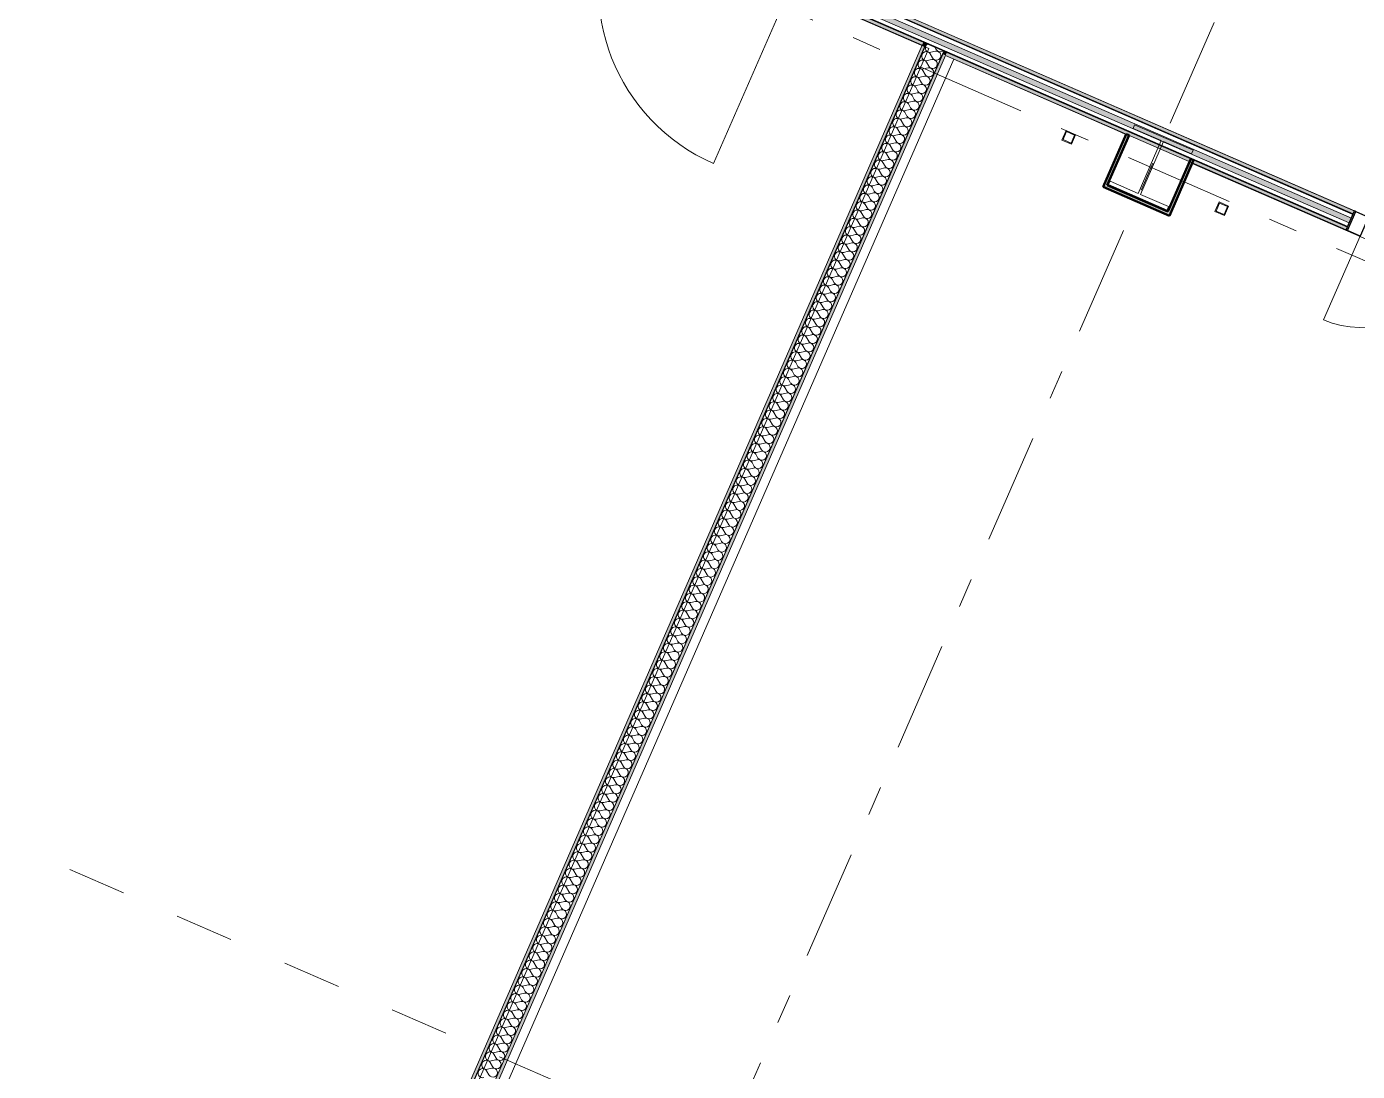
# Model space of a CAD drawing. Header units: millimetres. Extents: x -50172 to 74273, y -80883 to 11206.
# Drawn here: x 46 to 6455, y -43410 to -38376 of the extents above; entities that cross this region are included whole.
import ezdxf
from ezdxf.enums import TextEntityAlignment as Align

# ---------------------------------------------------------------- set-up
doc = ezdxf.new("R2010")
doc.units = ezdxf.units.MM
doc.header["$MEASUREMENT"] = 0
doc.linetypes.add('Dashed', pattern=[564.444447, 282.222223, -282.222223])
doc.linetypes.add('Double Dashed', pattern=[1093.611073, 529.166651, -211.666656, 141.111112, -211.666656])
for name, color, linetype in [('A-25-M_Wall_Int', 7, 'Continuous'), ('A-95-MC_Marker_Section_P2.Marker', 7, 'Continuous'), ('COLUMN.IFC Import', 7, 'Continuous'), ('New_A-05-M_Gross_Int_Circulation', 7, 'Continuous'), ('New_A-15-MG_Structural_Grid_Phase_2', 7, 'Continuous'), ('New_A-25-M_Wall_Int', 7, 'Continuous'), ('New_A-35-M_FFE-Zone', 7, 'Continuous'), ('New_ArchiCAD Doors', 7, 'Continuous')]:
    doc.layers.add(name, color=color, linetype=linetype)
for name, color, linetype, lineweight, true_color in [('A-25-M_Wall_Int_Pen_No__107', 7, 'Continuous', 15, 0xa6a6a6), ('A-25-M_Wall_Int_Pen_No__27', 7, 'Continuous', 50, 0x2a2a2a), ('New_A-05-M_Gross_Int_Circulation_Pen_No__74', 7, 'Continuous', 20, 0x606060), ('New_A-15-MG_Structural_Grid_Phase_2_Pen_No__222', 7, 'Continuous', 13, 0x65af33), ('New_A-25-M_Wall_Int_Pen_No__107', 7, 'Continuous', 15, 0xa6a6a6), ('New_A-35-M_FFE-Zone_Pen_No__74', 7, 'Continuous', 20, 0x606060), ('New_ArchiCAD Doors_Pen_No__43', 7, 'Continuous', 30, 0x444444), ('New_ArchiCAD Doors_Pen_No__63', 7, 'Continuous', 20, 0x606060)]:
    doc.layers.add(name, color=color, linetype=linetype, lineweight=lineweight, true_color=true_color)
for name, color, linetype, lineweight in [('A-95-MC_Marker_Section_P2.Marker_Pen_No__1', 7, 'Continuous', 13), ('COLUMN.IFC Import_Pen_No__2', 8, 'Continuous', 15), ('New_A-25-M_Wall_Int_Pen_No__1', 7, 'Continuous', 13), ('New_ArchiCAD Doors_Pen_No__1', 7, 'Continuous', 13), ('New_ArchiCAD Zone Stamps_Pen_No__9', 7, 'Continuous', 13)]:
    doc.layers.add(name, color=color, linetype=linetype, lineweight=lineweight)
doc.styles.add('GENERATED_STYLE_1', font='')
doc.styles.add('GENERATED_STYLE_3', font='')
doc.styles.add('GENERATED_STYLE_4', font='')
doc.styles.get('GENERATED_STYLE_1').set_extended_font_data('Arial', bold=True)
doc.styles.get('GENERATED_STYLE_3').set_extended_font_data('Arial')
doc.styles.get('GENERATED_STYLE_4').set_extended_font_data('Swis721 BT')

# ---------------------------------------------------------------- blocks, each defined once
blk = doc.blocks.new('Library_Quiet Study_INB 1303_4_1', base_point=(5012.1, -44459.7))
at = {"layer": 'New_A-35-M_FFE-Zone_Pen_No__74', "linetype": 'Continuous'}
for p, q in [((4511.6, -38533.2), (233.5, -48340.2)), ((5298.5, -38876.5), (4511.6, -38533.2)), ((5230.6, -39148.4), (5340.5, -38896.2)), ((5297.9, -38877.7), (5298.5, -38876.5)), ((5340.5, -38896.2), (5297.9, -38877.7)), ((5659.5, -39035.4), (5549.6, -39287.5)), ((8023.6, -40066.6), (5659.5, -39035.4)), ((5549.6, -39287.5), (5230.6, -39148.4))]:
    blk.add_line(p, q, dxfattribs=at)
at = {"layer": 'New_ArchiCAD Zone Stamps_Pen_No__9'}
for tag, height, style, p in [('ROOM_NAME', 250, 'GENERATED_STYLE_1', (2597.1, -43676.2)), ('zoneNameLine2', 250, 'GENERATED_STYLE_1', (2408.7, -44108.4)), ('ROOM_NUMBER', 200, 'GENERATED_STYLE_3', (2220.3, -44529.1)), ('measuredAreaCode', 200, 'GENERATED_STYLE_3', (2063.3, -44889.2)), ('ROOM_WALLS_PRM', 200, 'GENERATED_STYLE_3', (2370.7, -45023.2)), ('DUMMY_649', 200, 'GENERATED_STYLE_3', (2860, -45236.6)), ('DUMMY_650', 133.3, 'GENERATED_STYLE_3', (3139.3, -45343.1))]:
    blk.add_attdef(tag, text='', height=height, rotation=336.44041, dxfattribs=dict(at, style=style)).set_placement(p, align=Align.TOP_LEFT)
blk = doc.blocks.new('Computer Lab F_INB 1302_5_1', base_point=(-6455.1, -40925.5))
at = {"layer": 'New_A-35-M_FFE-Zone_Pen_No__74', "linetype": 'Continuous'}
for p, q in [((4390.7, -38481.6), (4, -36568.8)), ((114.7, -48287.8), (4390.7, -38481.6))]:
    blk.add_line(p, q, dxfattribs=at)
at = {"layer": 'New_ArchiCAD Zone Stamps_Pen_No__9'}
for tag, height, style, p in [('ROOM_NAME', 250, 'GENERATED_STYLE_1', (-7200.5, -39404)), ('zoneNameLine2', 250, 'GENERATED_STYLE_1', (-7388.9, -39836.1)), ('ROOM_NUMBER', 200, 'GENERATED_STYLE_3', (-7577.3, -40256.8)), ('measuredAreaCode', 200, 'GENERATED_STYLE_3', (-7734.4, -40616.9)), ('DUMMY_649', 200, 'GENERATED_STYLE_3', (-7427, -40751)), ('DUMMY_650', 200, 'GENERATED_STYLE_3', (-6797.8, -41025.3)), ('DUMMY_651', 133.3, 'GENERATED_STYLE_3', (-6518.5, -41131.9))]:
    blk.add_attdef(tag, text='', height=height, rotation=336.44041, dxfattribs=dict(at, style=style)).set_placement(p, align=Align.TOP_LEFT)
blk = doc.blocks.new('Corridor 02 - First_INB 1351_7_1', base_point=(3601, -36926.9))
at = {"layer": 'New_A-05-M_Gross_Int_Circulation_Pen_No__74', "linetype": 'Continuous'}
blk.add_line((-3337.5, -35000.4), (15143.3, -43059), dxfattribs=at)
at = {"layer": 'New_ArchiCAD Zone Stamps_Pen_No__9'}
for tag, height, style, p in [('ROOM_NAME', 250, 'GENERATED_STYLE_1', (2733.1, -35352.1)), ('zoneNameLine2', 250, 'GENERATED_STYLE_1', (2544.7, -35784.2)), ('ROOM_NUMBER', 200, 'GENERATED_STYLE_3', (2356.3, -36204.9)), ('measuredAreaCode', 200, 'GENERATED_STYLE_3', (2199.2, -36565)), ('ROOM_HOLES_PRM', 200, 'GENERATED_STYLE_3', (2506.6, -36699)), ('DUMMY_649', 200, 'GENERATED_STYLE_3', (2996, -36912.4)), ('DUMMY_650', 133.3, 'GENERATED_STYLE_3', (3275.3, -37019))]:
    blk.add_attdef(tag, text='', height=height, rotation=336.44041, dxfattribs=dict(at, style=style)).set_placement(p, align=Align.TOP_LEFT)
blk = doc.blocks.new('*X291')
at = {"layer": 'New_A-25-M_Wall_Int_Pen_No__107', "linetype": 'Continuous'}
for p, q in [((4408.5, -38527.3), (4397.7, -38508.2)), ((4422.5, -38495.1), (4401.2, -38500.2)), ((4387.5, -38575.4), (4366.2, -38580.5)), ((4391, -38567.4), (4380.2, -38548.4)), ((4405, -38535.3), (4383.7, -38540.3)), ((4356, -38647.7), (4345.2, -38628.7)), ((4370, -38615.6), (4348.7, -38620.6)), ((4373.5, -38607.6), (4362.7, -38588.5)), ((4321, -38728), (4310.2, -38709)), ((4335, -38695.9), (4313.7, -38701)), ((4338.5, -38687.9), (4327.7, -38668.8)), ((4352.5, -38655.8), (4331.2, -38660.8)), ((4300, -38776.2), (4278.6, -38781.3)), ((4303.5, -38768.2), (4292.6, -38749.2)), ((4317.5, -38736.1), (4296.1, -38741.1)), ((4268.4, -38848.5), (4257.6, -38829.5)), ((4282.4, -38816.4), (4261.1, -38821.4)), ((4285.9, -38808.4), (4275.1, -38789.3)), ((4247.4, -38896.7), (4226.1, -38901.7)), ((4250.9, -38888.7), (4240.1, -38869.6)), ((4264.9, -38856.5), (4243.6, -38861.6)), ((4215.9, -38969), (4205.1, -38949.9)), ((4229.9, -38936.9), (4208.6, -38941.9)), ((4233.4, -38928.8), (4222.6, -38909.8)), ((4180.9, -39049.3), (4170.1, -39030.3)), ((4194.9, -39017.2), (4173.6, -39022.2)), ((4198.4, -39009.1), (4187.6, -38990.1)), ((4212.4, -38977), (4191.1, -38982.1)), ((4159.9, -39097.5), (4138.6, -39102.5)), ((4163.4, -39089.5), (4152.6, -39070.4)), ((4177.4, -39057.3), (4156.1, -39062.4)), ((4128.3, -39169.8), (4117.5, -39150.7)), ((4142.4, -39137.7), (4121, -39142.7)), ((4145.9, -39129.6), (4135, -39110.6)), ((4107.3, -39218), (4086, -39223)), ((4110.8, -39209.9), (4100, -39190.9)), ((4124.8, -39177.8), (4103.5, -39182.9)), ((4075.8, -39290.3), (4065, -39271.2)), ((4089.8, -39258.1), (4068.5, -39263.2)), ((4093.3, -39250.1), (4082.5, -39231)), ((4040.8, -39370.6), (4030, -39351.5)), ((4054.8, -39338.4), (4033.5, -39343.5)), ((4058.3, -39330.4), (4047.5, -39311.4)), ((4072.3, -39298.3), (4051, -39303.3)), ((4023.3, -39410.7), (4012.5, -39391.7)), ((4037.3, -39378.6), (4016, -39383.6)), ((3988.3, -39491), (3977.5, -39472)), ((4002.3, -39458.9), (3981, -39464)), ((4005.8, -39450.9), (3995, -39431.8)), ((4019.8, -39418.8), (3998.5, -39423.8)), ((3967.2, -39539.2), (3945.9, -39544.3)), ((3970.7, -39531.2), (3959.9, -39512.1)), ((3984.8, -39499.1), (3963.4, -39504.1)), ((3935.7, -39611.5), (3924.9, -39592.5)), ((3949.7, -39579.4), (3928.4, -39584.4)), ((3953.2, -39571.4), (3942.4, -39552.3)), ((3900.7, -39691.8), (3889.9, -39672.8)), ((3914.7, -39659.7), (3893.4, -39664.7)), ((3918.2, -39651.7), (3907.4, -39632.6)), ((3932.2, -39619.5), (3910.9, -39624.6)), ((3883.2, -39732), (3872.4, -39712.9)), ((3897.2, -39699.9), (3875.9, -39704.9)), ((3848.2, -39812.3), (3837.4, -39793.3)), ((3862.2, -39780.2), (3840.9, -39785.2)), ((3865.7, -39772.1), (3854.9, -39753.1)), ((3879.7, -39740), (3858.4, -39745.1)), ((3827.2, -39860.5), (3805.8, -39865.5)), ((3830.7, -39852.5), (3819.9, -39833.4)), ((3844.7, -39820.3), (3823.4, -39825.4)), ((3795.6, -39932.8), (3784.8, -39913.7)), ((3809.7, -39900.7), (3788.3, -39905.7)), ((3813.2, -39892.6), (3802.3, -39873.6)), ((3760.6, -40013.1), (3749.8, -39994)), ((3774.6, -39981), (3753.3, -39986)), ((3778.1, -39972.9), (3767.3, -39953.9)), ((3792.1, -39940.8), (3770.8, -39945.9)), ((3743.1, -40053.3), (3732.3, -40034.2)), ((3757.1, -40021.1), (3735.8, -40026.2)), ((3708.1, -40133.6), (3697.3, -40114.5)), ((3722.1, -40101.4), (3700.8, -40106.5)), ((3725.6, -40093.4), (3714.8, -40074.4)), ((3739.6, -40061.3), (3718.3, -40066.3)), ((3687.1, -40181.8), (3665.8, -40186.8)), ((3690.6, -40173.7), (3679.8, -40154.7)), ((3704.6, -40141.6), (3683.3, -40146.6)), ((3655.6, -40254), (3644.7, -40235)), ((3669.6, -40221.9), (3648.2, -40227)), ((3673.1, -40213.9), (3662.3, -40194.8)), ((3620.5, -40334.4), (3609.7, -40315.3)), ((3634.5, -40302.2), (3613.2, -40307.3)), ((3638, -40294.2), (3627.2, -40275.1)), ((3652.1, -40262.1), (3630.7, -40267.1)), ((3603, -40374.5), (3592.2, -40355.5)), ((3617, -40342.4), (3595.7, -40347.4)), ((3568, -40454.8), (3557.2, -40435.8)), ((3582, -40422.7), (3560.7, -40427.7)), ((3585.5, -40414.7), (3574.7, -40395.6)), ((3599.5, -40382.5), (3578.2, -40387.6)), ((3547, -40503), (3525.7, -40508.1)), ((3550.5, -40495), (3539.7, -40475.9)), ((3564.5, -40462.9), (3543.2, -40467.9)), ((3515.5, -40575.3), (3504.7, -40556.3)), ((3529.5, -40543.2), (3508.2, -40548.2)), ((3533, -40535.1), (3522.2, -40516.1)), ((3494.5, -40623.5), (3473.1, -40628.5)), ((3498, -40615.5), (3487.1, -40596.4)), ((3512, -40583.3), (3490.7, -40588.4)), ((3462.9, -40695.8), (3452.1, -40676.7)), ((3476.9, -40663.6), (3455.6, -40668.7)), ((3480.4, -40655.6), (3469.6, -40636.6)), ((3427.9, -40776.1), (3417.1, -40757)), ((3441.9, -40744), (3420.6, -40749)), ((3445.4, -40735.9), (3434.6, -40716.9)), ((3459.4, -40703.8), (3438.1, -40708.8)), ((3406.9, -40824.3), (3385.6, -40829.3)), ((3410.4, -40816.2), (3399.6, -40797.2)), ((3424.4, -40784.1), (3403.1, -40789.2)), ((3375.4, -40896.6), (3364.6, -40877.5)), ((3389.4, -40864.4), (3368.1, -40869.5)), ((3392.9, -40856.4), (3382.1, -40837.4)), ((3354.4, -40944.8), (3333.1, -40949.8)), ((3357.9, -40936.7), (3347.1, -40917.7)), ((3371.9, -40904.6), (3350.6, -40909.6)), ((3322.9, -41017), (3312, -40998)), ((3336.9, -40984.9), (3315.5, -40990)), ((3340.4, -40976.9), (3329.6, -40957.8)), ((3287.8, -41097.4), (3277, -41078.3)), ((3301.8, -41065.2), (3280.5, -41070.3)), ((3305.3, -41057.2), (3294.5, -41038.1)), ((3319.3, -41025.1), (3298, -41030.1)), ((3266.8, -41145.5), (3245.5, -41150.6)), ((3270.3, -41137.5), (3259.5, -41118.5)), ((3284.3, -41105.4), (3263, -41110.4)), ((3235.3, -41217.8), (3224.5, -41198.8)), ((3249.3, -41185.7), (3228, -41190.7)), ((3252.8, -41177.7), (3242, -41158.6)), ((3214.3, -41266), (3193, -41271.1)), ((3217.8, -41258), (3207, -41238.9)), ((3231.8, -41225.9), (3210.5, -41230.9)), ((3182.8, -41338.3), (3172, -41319.2)), ((3196.8, -41306.2), (3175.5, -41311.2)), ((3200.3, -41298.1), (3189.5, -41279.1)), ((3147.7, -41418.6), (3136.9, -41399.6)), ((3161.8, -41386.5), (3140.4, -41391.5)), ((3165.3, -41378.5), (3154.4, -41359.4)), ((3179.3, -41346.3), (3157.9, -41351.4)), ((3126.7, -41466.8), (3105.4, -41471.8)), ((3130.2, -41458.8), (3119.4, -41439.7)), ((3144.2, -41426.6), (3122.9, -41431.7)), ((3095.2, -41539.1), (3084.4, -41520)), ((3109.2, -41507), (3087.9, -41512)), ((3112.7, -41498.9), (3101.9, -41479.9)), ((3074.2, -41587.3), (3052.9, -41592.3)), ((3077.7, -41579.2), (3066.9, -41560.2)), ((3091.7, -41547.1), (3070.4, -41552.2)), ((3042.7, -41659.6), (3031.9, -41640.5)), ((3056.7, -41627.4), (3035.4, -41632.5)), ((3060.2, -41619.4), (3049.4, -41600.4)), ((3007.7, -41739.9), (2996.8, -41720.8)), ((3021.7, -41707.8), (3000.3, -41712.8)), ((3025.2, -41699.7), (3014.4, -41680.7)), ((3039.2, -41667.6), (3017.9, -41672.6)), ((2986.6, -41788.1), (2965.3, -41793.1)), ((2990.1, -41780), (2979.3, -41761)), ((3004.2, -41747.9), (2982.8, -41753)), ((2955.1, -41860.4), (2944.3, -41841.3)), ((2969.1, -41828.2), (2947.8, -41833.3)), ((2972.6, -41820.2), (2961.8, -41801.1)), ((2934.1, -41908.5), (2912.8, -41913.6)), ((2937.6, -41900.5), (2926.8, -41881.5)), ((2951.6, -41868.4), (2930.3, -41873.4)), ((2902.6, -41980.8), (2891.8, -41961.8)), ((2916.6, -41948.7), (2895.3, -41953.7)), ((2920.1, -41940.7), (2909.3, -41921.6)), ((2867.6, -42061.1), (2856.8, -42042.1)), ((2881.6, -42029), (2860.3, -42034.1)), ((2885.1, -42021), (2874.3, -42001.9)), ((2899.1, -41988.9), (2877.8, -41993.9)), ((2846.6, -42109.3), (2825.2, -42114.4)), ((2850.1, -42101.3), (2839.3, -42082.2)), ((2864.1, -42069.2), (2842.8, -42074.2)), ((2815, -42181.6), (2804.2, -42162.6)), ((2829, -42149.5), (2807.7, -42154.5)), ((2832.5, -42141.5), (2821.7, -42122.4)), ((2794, -42229.8), (2772.7, -42234.8)), ((2797.5, -42221.8), (2786.7, -42202.7)), ((2811.5, -42189.6), (2790.2, -42194.7)), ((2762.5, -42302.1), (2751.7, -42283)), ((2776.5, -42270), (2755.2, -42275)), ((2780, -42261.9), (2769.2, -42242.9)), ((2727.5, -42382.4), (2716.7, -42363.4)), ((2741.5, -42350.3), (2720.2, -42355.3)), ((2745, -42342.2), (2734.2, -42323.2)), ((2759, -42310.1), (2737.7, -42315.2)), ((2710, -42422.6), (2699.2, -42403.5)), ((2724, -42390.4), (2702.7, -42395.5)), ((2675, -42502.9), (2664.1, -42483.8)), ((2689, -42470.7), (2667.6, -42475.8)), ((2692.5, -42462.7), (2681.7, -42443.7)), ((2706.5, -42430.6), (2685.2, -42435.6)), ((2653.9, -42551.1), (2632.6, -42556.1)), ((2657.4, -42543), (2646.6, -42524)), ((2671.5, -42510.9), (2650.1, -42515.9)), ((2622.4, -42623.3), (2611.6, -42604.3)), ((2636.4, -42591.2), (2615.1, -42596.3)), ((2639.9, -42583.2), (2629.1, -42564.1)), ((2587.4, -42703.7), (2576.6, -42684.6)), ((2601.4, -42671.5), (2580.1, -42676.6)), ((2604.9, -42663.5), (2594.1, -42644.5)), ((2618.9, -42631.4), (2597.6, -42636.4)), ((2569.9, -42743.8), (2559.1, -42724.8)), ((2583.9, -42711.7), (2562.6, -42716.7)), ((2534.9, -42824.1), (2524.1, -42805.1)), ((2548.9, -42792), (2527.6, -42797.1)), ((2552.4, -42784), (2541.6, -42764.9)), ((2566.4, -42751.9), (2545.1, -42756.9)), ((2513.9, -42872.3), (2492.5, -42877.4)), ((2517.4, -42864.3), (2506.5, -42845.2)), ((2531.4, -42832.2), (2510, -42837.2)), ((2482.3, -42944.6), (2471.5, -42925.6)), ((2496.3, -42912.5), (2475, -42917.5)), ((2499.8, -42904.5), (2489, -42885.4)), ((2447.3, -43024.9), (2436.5, -43005.9)), ((2461.3, -42992.8), (2440, -42997.8)), ((2464.8, -42984.8), (2454, -42965.7)), ((2478.8, -42952.6), (2457.5, -42957.7)), ((2429.8, -43065.1), (2419, -43046)), ((2443.8, -43033), (2422.5, -43038)), ((2394.8, -43145.4), (2384, -43126.3)), ((2408.8, -43113.3), (2387.5, -43118.3)), ((2412.3, -43105.2), (2401.5, -43086.2)), ((2426.3, -43073.1), (2405, -43078.2)), ((2373.8, -43193.6), (2352.5, -43198.6)), ((2377.3, -43185.6), (2366.5, -43166.5)), ((2391.3, -43153.4), (2370, -43158.5)), ((2342.2, -43265.9), (2331.4, -43246.8)), ((2356.3, -43233.7), (2334.9, -43238.8)), ((2359.8, -43225.7), (2348.9, -43206.7)), ((2307.2, -43346.2), (2296.4, -43327.1)), ((2321.2, -43314.1), (2299.9, -43319.1)), ((2324.7, -43306), (2313.9, -43287)), ((2338.7, -43273.9), (2317.4, -43278.9)), ((2289.7, -43386.3), (2278.9, -43367.3)), ((2303.7, -43354.2), (2282.4, -43359.3)), ((2272.2, -43426.5), (2261.4, -43407.5)), ((2286.2, -43394.4), (2264.9, -43399.4))]:
    blk.add_line(p, q, dxfattribs=at)
for centre, start, end in [((4378.7, -38519), 156.44041, 283.31031), ((4378.7, -38519), 29.57051, 156.44041), ((4396.2, -38478.9), 163.5124, 283.31031), ((4427.6, -38516.4), 209.57051, 37.7091), ((4427.6, -38516.4), 95.17172, 103.31031), ((4343.6, -38599.3), 29.57051, 156.44041), ((4361.1, -38559.2), 156.44041, 283.31031), ((4361.1, -38559.2), 29.57051, 156.44041), ((4392.5, -38596.8), 209.57051, 103.31031), ((4410.1, -38556.6), 209.57051, 103.31031), ((4326.1, -38639.5), 156.44041, 283.31031), ((4326.1, -38639.5), 29.57051, 156.44041), ((4343.6, -38599.3), 156.44041, 283.31031), ((4375, -38636.9), 209.57051, 103.31031), ((4291.1, -38719.8), 156.44041, 283.31031), ((4291.1, -38719.8), 29.57051, 156.44041), ((4308.6, -38679.6), 156.44041, 283.31031), ((4308.6, -38679.6), 29.57051, 156.44041), ((4340, -38717.2), 209.57051, 103.31031), ((4357.5, -38677.1), 209.57051, 103.31031), ((4273.6, -38760), 156.44041, 283.31031), ((4273.6, -38760), 29.57051, 156.44041), ((4305, -38797.5), 209.57051, 103.31031), ((4322.5, -38757.4), 209.57051, 103.31031), ((4238.6, -38840.3), 156.44041, 283.31031), ((4238.6, -38840.3), 29.57051, 156.44041), ((4256.1, -38800.1), 156.44041, 283.31031), ((4256.1, -38800.1), 29.57051, 156.44041), ((4287.5, -38837.7), 209.57051, 103.31031), ((4203.6, -38920.6), 29.57051, 156.44041), ((4221.1, -38880.4), 156.44041, 283.31031), ((4221.1, -38880.4), 29.57051, 156.44041), ((4252.5, -38918), 209.57051, 103.31031), ((4270, -38877.9), 209.57051, 103.31031), ((4186, -38960.7), 156.44041, 283.31031), ((4186, -38960.7), 29.57051, 156.44041), ((4203.6, -38920.6), 156.44041, 283.31031), ((4235, -38958.2), 209.57051, 103.31031), ((4151, -39041.1), 156.44041, 283.31031), ((4151, -39041.1), 29.57051, 156.44041), ((4168.5, -39000.9), 156.44041, 283.31031), ((4168.5, -39000.9), 29.57051, 156.44041), ((4199.9, -39038.5), 209.57051, 103.31031), ((4217.4, -38998.3), 209.57051, 103.31031), ((4133.5, -39081.2), 156.44041, 283.31031), ((4133.5, -39081.2), 29.57051, 156.44041), ((4164.9, -39118.8), 209.57051, 103.31031), ((4182.4, -39078.7), 209.57051, 103.31031), ((4098.5, -39161.5), 156.44041, 283.31031), ((4098.5, -39161.5), 29.57051, 156.44041), ((4116, -39121.4), 156.44041, 283.31031), ((4116, -39121.4), 29.57051, 156.44041), ((4147.4, -39159), 209.57051, 103.31031), ((4063.5, -39241.9), 29.57051, 156.44041), ((4081, -39201.7), 156.44041, 283.31031), ((4081, -39201.7), 29.57051, 156.44041), ((4112.4, -39239.3), 209.57051, 103.31031), ((4129.9, -39199.1), 209.57051, 103.31031), ((4046, -39282), 156.44041, 283.31031), ((4046, -39282), 29.57051, 156.44041), ((4063.5, -39241.9), 156.44041, 283.31031), ((4094.9, -39279.4), 209.57051, 103.31031), ((4010.9, -39362.3), 156.44041, 283.31031), ((4010.9, -39362.3), 29.57051, 156.44041), ((4028.4, -39322.2), 156.44041, 283.31031), ((4028.4, -39322.2), 29.57051, 156.44041), ((4059.8, -39359.8), 209.57051, 103.31031), ((4077.4, -39319.6), 209.57051, 103.31031), ((3993.4, -39402.5), 156.44041, 283.31031), ((3993.4, -39402.5), 29.57051, 156.44041), ((4042.3, -39399.9), 209.57051, 103.31031), ((3958.4, -39482.8), 156.44041, 283.31031), ((3958.4, -39482.8), 29.57051, 156.44041), ((3975.9, -39442.6), 156.44041, 283.31031), ((3975.9, -39442.6), 29.57051, 156.44041), ((4007.3, -39480.2), 209.57051, 103.31031), ((4024.8, -39440.1), 209.57051, 103.31031), ((3923.4, -39563.1), 29.57051, 156.44041), ((3940.9, -39523), 156.44041, 283.31031), ((3940.9, -39523), 29.57051, 156.44041), ((3972.3, -39560.5), 209.57051, 103.31031), ((3989.8, -39520.4), 209.57051, 103.31031), ((3905.9, -39603.3), 156.44041, 283.31031), ((3905.9, -39603.3), 29.57051, 156.44041), ((3923.4, -39563.1), 156.44041, 283.31031), ((3954.8, -39600.7), 209.57051, 103.31031), ((3870.8, -39683.6), 29.57051, 156.44041), ((3888.4, -39643.4), 156.44041, 283.31031), ((3888.4, -39643.4), 29.57051, 156.44041), ((3919.8, -39681), 209.57051, 103.31031), ((3937.3, -39640.9), 209.57051, 103.31031), ((3853.3, -39723.7), 156.44041, 283.31031), ((3853.3, -39723.7), 29.57051, 156.44041), ((3870.8, -39683.6), 156.44041, 283.31031), ((3902.2, -39721.2), 209.57051, 103.31031), ((3818.3, -39804.1), 156.44041, 283.31031), ((3818.3, -39804.1), 29.57051, 156.44041), ((3835.8, -39763.9), 156.44041, 283.31031), ((3835.8, -39763.9), 29.57051, 156.44041), ((3867.2, -39801.5), 209.57051, 103.31031), ((3884.7, -39761.3), 209.57051, 103.31031), ((3783.3, -39884.4), 29.57051, 156.44041), ((3800.8, -39844.2), 156.44041, 283.31031), ((3800.8, -39844.2), 29.57051, 156.44041), ((3832.2, -39881.8), 209.57051, 103.31031), ((3849.7, -39841.7), 209.57051, 103.31031), ((3765.8, -39924.5), 156.44041, 283.31031), ((3765.8, -39924.5), 29.57051, 156.44041), ((3783.3, -39884.4), 156.44041, 283.31031), ((3814.7, -39922), 209.57051, 103.31031), ((3730.8, -40004.9), 29.57051, 156.44041), ((3748.3, -39964.7), 156.44041, 283.31031), ((3748.3, -39964.7), 29.57051, 156.44041), ((3779.7, -40002.3), 209.57051, 103.31031), ((3797.2, -39962.1), 209.57051, 103.31031), ((3713.2, -40045), 156.44041, 283.31031), ((3713.2, -40045), 29.57051, 156.44041), ((3730.8, -40004.9), 156.44041, 283.31031), ((3762.2, -40042.4), 209.57051, 103.31031), ((3678.2, -40125.3), 156.44041, 283.31031), ((3678.2, -40125.3), 29.57051, 156.44041), ((3695.7, -40085.2), 156.44041, 283.31031), ((3695.7, -40085.2), 29.57051, 156.44041), ((3727.1, -40122.8), 209.57051, 103.31031), ((3744.7, -40082.6), 209.57051, 103.31031), ((3643.2, -40205.6), 29.57051, 156.44041), ((3660.7, -40165.5), 156.44041, 283.31031), ((3660.7, -40165.5), 29.57051, 156.44041), ((3692.1, -40203.1), 209.57051, 103.31031), ((3709.6, -40162.9), 209.57051, 103.31031), ((3625.7, -40245.8), 156.44041, 283.31031), ((3625.7, -40245.8), 29.57051, 156.44041), ((3643.2, -40205.6), 156.44041, 283.31031), ((3674.6, -40243.2), 209.57051, 103.31031), ((3590.7, -40326.1), 29.57051, 156.44041), ((3608.2, -40286), 156.44041, 283.31031), ((3608.2, -40286), 29.57051, 156.44041), ((3639.6, -40323.5), 209.57051, 103.31031), ((3657.1, -40283.4), 209.57051, 103.31031), ((3573.2, -40366.3), 156.44041, 283.31031), ((3573.2, -40366.3), 29.57051, 156.44041), ((3590.7, -40326.1), 156.44041, 283.31031), ((3622.1, -40363.7), 209.57051, 103.31031), ((3538.1, -40446.6), 156.44041, 283.31031), ((3538.1, -40446.6), 29.57051, 156.44041), ((3555.7, -40406.4), 156.44041, 283.31031), ((3555.7, -40406.4), 29.57051, 156.44041), ((3587.1, -40444), 209.57051, 103.31031), ((3604.6, -40403.9), 209.57051, 103.31031), ((3503.1, -40526.9), 29.57051, 156.44041), ((3520.6, -40486.7), 156.44041, 283.31031), ((3520.6, -40486.7), 29.57051, 156.44041), ((3552, -40524.3), 209.57051, 103.31031), ((3569.5, -40484.2), 209.57051, 103.31031), ((3485.6, -40567.1), 156.44041, 283.31031), ((3485.6, -40567.1), 29.57051, 156.44041), ((3503.1, -40526.9), 156.44041, 283.31031), ((3534.5, -40564.5), 209.57051, 103.31031), ((3450.6, -40647.4), 29.57051, 156.44041), ((3468.1, -40607.2), 156.44041, 283.31031), ((3468.1, -40607.2), 29.57051, 156.44041), ((3499.5, -40644.8), 209.57051, 103.31031), ((3517, -40604.6), 209.57051, 103.31031), ((3433.1, -40687.5), 156.44041, 283.31031), ((3433.1, -40687.5), 29.57051, 156.44041), ((3450.6, -40647.4), 156.44041, 283.31031), ((3482, -40685), 209.57051, 103.31031), ((3398.1, -40767.8), 156.44041, 283.31031), ((3398.1, -40767.8), 29.57051, 156.44041), ((3415.6, -40727.7), 156.44041, 283.31031), ((3415.6, -40727.7), 29.57051, 156.44041), ((3447, -40765.3), 209.57051, 103.31031), ((3464.5, -40725.1), 209.57051, 103.31031), ((3363, -40848.2), 29.57051, 156.44041), ((3380.5, -40808), 156.44041, 283.31031), ((3380.5, -40808), 29.57051, 156.44041), ((3411.9, -40845.6), 209.57051, 103.31031), ((3429.5, -40805.4), 209.57051, 103.31031), ((3345.5, -40888.3), 156.44041, 283.31031), ((3345.5, -40888.3), 29.57051, 156.44041), ((3363, -40848.2), 156.44041, 283.31031), ((3394.4, -40885.8), 209.57051, 103.31031), ((3310.5, -40968.6), 29.57051, 156.44041), ((3328, -40928.5), 156.44041, 283.31031), ((3328, -40928.5), 29.57051, 156.44041), ((3359.4, -40966.1), 209.57051, 103.31031), ((3376.9, -40925.9), 209.57051, 103.31031), ((3293, -41008.8), 156.44041, 283.31031), ((3293, -41008.8), 29.57051, 156.44041), ((3310.5, -40968.6), 156.44041, 283.31031), ((3341.9, -41006.2), 209.57051, 103.31031), ((3258, -41089.1), 156.44041, 283.31031), ((3258, -41089.1), 29.57051, 156.44041), ((3275.5, -41049), 156.44041, 283.31031), ((3275.5, -41049), 29.57051, 156.44041), ((3306.9, -41086.5), 209.57051, 103.31031), ((3324.4, -41046.4), 209.57051, 103.31031), ((3222.9, -41169.4), 29.57051, 156.44041), ((3240.5, -41129.3), 156.44041, 283.31031), ((3240.5, -41129.3), 29.57051, 156.44041), ((3271.9, -41166.9), 209.57051, 103.31031), ((3289.4, -41126.7), 209.57051, 103.31031), ((3205.4, -41209.6), 156.44041, 283.31031), ((3205.4, -41209.6), 29.57051, 156.44041), ((3222.9, -41169.4), 156.44041, 283.31031), ((3254.3, -41207), 209.57051, 103.31031), ((3170.4, -41289.9), 29.57051, 156.44041), ((3187.9, -41249.7), 156.44041, 283.31031), ((3187.9, -41249.7), 29.57051, 156.44041), ((3219.3, -41287.3), 209.57051, 103.31031), ((3236.8, -41247.2), 209.57051, 103.31031), ((3152.9, -41330.1), 156.44041, 283.31031), ((3152.9, -41330.1), 29.57051, 156.44041), ((3170.4, -41289.9), 156.44041, 283.31031), ((3201.8, -41327.5), 209.57051, 103.31031), ((3117.9, -41410.4), 156.44041, 283.31031), ((3117.9, -41410.4), 29.57051, 156.44041), ((3135.4, -41370.2), 156.44041, 283.31031), ((3135.4, -41370.2), 29.57051, 156.44041), ((3166.8, -41407.8), 209.57051, 103.31031), ((3184.3, -41367.6), 209.57051, 103.31031), ((3082.9, -41490.7), 29.57051, 156.44041), ((3100.4, -41450.5), 156.44041, 283.31031), ((3100.4, -41450.5), 29.57051, 156.44041), ((3131.8, -41488.1), 209.57051, 103.31031), ((3149.3, -41448), 209.57051, 103.31031), ((3065.3, -41530.8), 156.44041, 283.31031), ((3065.3, -41530.8), 29.57051, 156.44041), ((3082.9, -41490.7), 156.44041, 283.31031), ((3114.3, -41528.3), 209.57051, 103.31031), ((3030.3, -41611.2), 29.57051, 156.44041), ((3047.8, -41571), 156.44041, 283.31031), ((3047.8, -41571), 29.57051, 156.44041), ((3079.2, -41608.6), 209.57051, 103.31031), ((3096.8, -41568.4), 209.57051, 103.31031), ((3012.8, -41651.3), 156.44041, 283.31031), ((3012.8, -41651.3), 29.57051, 156.44041), ((3030.3, -41611.2), 156.44041, 283.31031), ((3061.7, -41648.8), 209.57051, 103.31031), ((2977.8, -41731.6), 156.44041, 283.31031), ((2977.8, -41731.6), 29.57051, 156.44041), ((2995.3, -41691.5), 156.44041, 283.31031), ((2995.3, -41691.5), 29.57051, 156.44041), ((3026.7, -41729.1), 209.57051, 103.31031), ((3044.2, -41688.9), 209.57051, 103.31031), ((2960.3, -41771.8), 156.44041, 283.31031), ((2960.3, -41771.8), 29.57051, 156.44041), ((2991.7, -41809.4), 209.57051, 103.31031), ((3009.2, -41769.2), 209.57051, 103.31031), ((2925.3, -41852.1), 156.44041, 283.31031), ((2925.3, -41852.1), 29.57051, 156.44041), ((2942.8, -41812), 156.44041, 283.31031), ((2942.8, -41812), 29.57051, 156.44041), ((2974.2, -41849.5), 209.57051, 103.31031), ((2890.2, -41932.4), 29.57051, 156.44041), ((2907.8, -41892.3), 156.44041, 283.31031), ((2907.8, -41892.3), 29.57051, 156.44041), ((2939.2, -41929.9), 209.57051, 103.31031), ((2956.7, -41889.7), 209.57051, 103.31031), ((2872.7, -41972.6), 156.44041, 283.31031), ((2872.7, -41972.6), 29.57051, 156.44041), ((2890.2, -41932.4), 156.44041, 283.31031), ((2921.6, -41970), 209.57051, 103.31031), ((2837.7, -42052.9), 156.44041, 283.31031), ((2837.7, -42052.9), 29.57051, 156.44041), ((2855.2, -42012.7), 156.44041, 283.31031), ((2855.2, -42012.7), 29.57051, 156.44041), ((2886.6, -42050.3), 209.57051, 103.31031), ((2904.1, -42010.2), 209.57051, 103.31031), ((2820.2, -42093.1), 156.44041, 283.31031), ((2820.2, -42093.1), 29.57051, 156.44041), ((2851.6, -42130.6), 209.57051, 103.31031), ((2869.1, -42090.5), 209.57051, 103.31031), ((2785.2, -42173.4), 156.44041, 283.31031), ((2785.2, -42173.4), 29.57051, 156.44041), ((2802.7, -42133.2), 156.44041, 283.31031), ((2802.7, -42133.2), 29.57051, 156.44041), ((2834.1, -42170.8), 209.57051, 103.31031), ((2750.2, -42253.7), 29.57051, 156.44041), ((2767.7, -42213.5), 156.44041, 283.31031), ((2767.7, -42213.5), 29.57051, 156.44041), ((2799.1, -42251.1), 209.57051, 103.31031), ((2816.6, -42211), 209.57051, 103.31031), ((2732.6, -42293.8), 156.44041, 283.31031), ((2732.6, -42293.8), 29.57051, 156.44041), ((2750.2, -42253.7), 156.44041, 283.31031), ((2781.6, -42291.3), 209.57051, 103.31031), ((2697.6, -42374.2), 156.44041, 283.31031), ((2697.6, -42374.2), 29.57051, 156.44041), ((2715.1, -42334), 156.44041, 283.31031), ((2715.1, -42334), 29.57051, 156.44041), ((2746.5, -42371.6), 209.57051, 103.31031), ((2764, -42331.4), 209.57051, 103.31031), ((2680.1, -42414.3), 156.44041, 283.31031), ((2680.1, -42414.3), 29.57051, 156.44041), ((2711.5, -42451.9), 209.57051, 103.31031), ((2729, -42411.7), 209.57051, 103.31031), ((2645.1, -42494.6), 156.44041, 283.31031), ((2645.1, -42494.6), 29.57051, 156.44041), ((2662.6, -42454.5), 156.44041, 283.31031), ((2662.6, -42454.5), 29.57051, 156.44041), ((2694, -42492.1), 209.57051, 103.31031), ((2610.1, -42574.9), 29.57051, 156.44041), ((2627.6, -42534.8), 156.44041, 283.31031), ((2627.6, -42534.8), 29.57051, 156.44041), ((2659, -42572.4), 209.57051, 103.31031), ((2676.5, -42532.2), 209.57051, 103.31031), ((2592.6, -42615.1), 156.44041, 283.31031), ((2592.6, -42615.1), 29.57051, 156.44041), ((2610.1, -42574.9), 156.44041, 283.31031), ((2641.5, -42612.5), 209.57051, 103.31031), ((2557.5, -42695.4), 156.44041, 283.31031), ((2557.5, -42695.4), 29.57051, 156.44041), ((2575, -42655.3), 156.44041, 283.31031), ((2575, -42655.3), 29.57051, 156.44041), ((2606.4, -42692.9), 209.57051, 103.31031), ((2624, -42652.7), 209.57051, 103.31031), ((2540, -42735.6), 156.44041, 283.31031), ((2540, -42735.6), 29.57051, 156.44041), ((2588.9, -42733), 209.57051, 103.31031), ((2505, -42815.9), 156.44041, 283.31031), ((2505, -42815.9), 29.57051, 156.44041), ((2522.5, -42775.7), 156.44041, 283.31031), ((2522.5, -42775.7), 29.57051, 156.44041), ((2553.9, -42813.3), 209.57051, 103.31031), ((2571.4, -42773.2), 209.57051, 103.31031), ((2470, -42896.2), 29.57051, 156.44041), ((2487.5, -42856.1), 156.44041, 283.31031), ((2487.5, -42856.1), 29.57051, 156.44041), ((2518.9, -42893.6), 209.57051, 103.31031), ((2536.4, -42853.5), 209.57051, 103.31031), ((2452.5, -42936.4), 156.44041, 283.31031), ((2452.5, -42936.4), 29.57051, 156.44041), ((2470, -42896.2), 156.44041, 283.31031), ((2501.4, -42933.8), 209.57051, 103.31031), ((2417.5, -43016.7), 29.57051, 156.44041), ((2435, -42976.5), 156.44041, 283.31031), ((2435, -42976.5), 29.57051, 156.44041), ((2466.4, -43014.1), 209.57051, 103.31031), ((2483.9, -42974), 209.57051, 103.31031), ((2399.9, -43056.8), 156.44041, 283.31031), ((2399.9, -43056.8), 29.57051, 156.44041), ((2417.5, -43016.7), 156.44041, 283.31031), ((2448.9, -43054.3), 209.57051, 103.31031), ((2364.9, -43137.2), 156.44041, 283.31031), ((2364.9, -43137.2), 29.57051, 156.44041), ((2382.4, -43097), 156.44041, 283.31031), ((2382.4, -43097), 29.57051, 156.44041), ((2413.8, -43134.6), 209.57051, 103.31031), ((2431.3, -43094.4), 209.57051, 103.31031), ((2329.9, -43217.5), 29.57051, 156.44041), ((2347.4, -43177.3), 156.44041, 283.31031), ((2347.4, -43177.3), 29.57051, 156.44041), ((2378.8, -43214.9), 209.57051, 103.31031), ((2396.3, -43174.7), 209.57051, 103.31031), ((2312.4, -43257.6), 156.44041, 283.31031), ((2312.4, -43257.6), 29.57051, 156.44041), ((2329.9, -43217.5), 156.44041, 283.31031), ((2361.3, -43255.1), 209.57051, 103.31031), ((2277.4, -43337.9), 29.57051, 156.44041), ((2294.9, -43297.8), 156.44041, 283.31031), ((2294.9, -43297.8), 29.57051, 156.44041), ((2326.3, -43335.4), 209.57051, 103.31031), ((2343.8, -43295.2), 209.57051, 103.31031), ((2259.9, -43378.1), 156.44041, 283.31031), ((2259.9, -43378.1), 29.57051, 156.44041), ((2277.4, -43337.9), 156.44041, 283.31031), ((2308.8, -43375.5), 209.57051, 103.31031), ((2242.3, -43418.3), 156.44041, 283.31031), ((2242.3, -43418.3), 29.57051, 156.44041), ((2291.3, -43415.7), 209.57051, 103.31031)]:
    blk.add_arc(centre, 21.9, start, end, dxfattribs=at)
blk = doc.blocks.new('Wall_26_1', base_point=(4398.3, -38373.6))
at = {"layer": 'New_A-25-M_Wall_Int_Pen_No__107', "linetype": 'Continuous'}
for points in [[(94.3, -48281.6), (4372.1, -38471.3), (4358.3, -38465.3), (80.6, -48275.6)], [(194.2, -48325.1), (4472, -38514.9), (4458.3, -38508.9), (180.5, -48319.1)]]:
    blk.add_hatch(color=256, dxfattribs=at).paths.add_polyline_path(points)
at = {"layer": 'New_A-25-M_Wall_Int_Pen_No__107', "linetype": 'Continuous', "lineweight": 0, "true_color": 0x535353}
for points in [[(95.2, -48282), (4373, -38471.7), (4372.1, -38471.3), (94.3, -48281.6)], [(180.5, -48319.1), (4458.3, -38508.9), (4457.3, -38508.5), (179.6, -48318.7)]]:
    blk.add_hatch(color=251, dxfattribs=at).paths.add_polyline_path(points)
at = {"layer": 'New_A-25-M_Wall_Int_Pen_No__1', "linetype": 'Continuous'}
for p, q in [((94.3, -48281.6), (4372.1, -38471.3)), ((95.2, -48282), (4373, -38471.7)), ((179.6, -48318.7), (4457.3, -38508.5)), ((180.5, -48319.1), (4458.3, -38508.9))]:
    blk.add_line(p, q, dxfattribs=at)
at = {"layer": 'New_A-25-M_Wall_Int_Pen_No__1', "linetype": 'Continuous', "flags": 128}
for points in [[(4358.3, -38465.3), (80.6, -48275.6)], [(194.2, -48325.1), (4472, -38514.9)]]:
    blk.add_lwpolyline(points, dxfattribs=at)
at = {"layer": 'New_A-25-M_Wall_Int', "color": 250, "lineweight": 50, "true_color": 0x2a2a2a}
blk.add_blockref('*X291', (0, 0), dxfattribs=at)
blk = doc.blocks.new('*X338')
at = {"layer": 'New_A-25-M_Wall_Int_Pen_No__107', "linetype": 'Continuous'}
blk.add_hatch(color=256, dxfattribs=at).paths.add_polyline_path([(3815.3, -38160.9), (3805.3, -38183.8), (6416, -39322.2), (6426, -39299.3)])
blk = doc.blocks.new('*X342')
at = {"layer": 'New_A-25-M_Wall_Int_Pen_No__107', "linetype": 'Continuous'}
for p, q in [((4376.1, -38470.1), (4375.4, -38472.7)), ((4379.2, -38464.9), (4376.1, -38470.1)), ((4383.7, -38460.9), (4379.2, -38464.9)), ((4384.6, -38460.4), (4383.7, -38460.9)), ((4426, -38487.1), (4419.5, -38475.6)), ((4426, -38487.1), (4434.6, -38495.5)), ((4434.5, -38495.7), (4427.2, -38495.3)), ((4444.4, -38502.4), (4434.5, -38495.7)), ((4434.6, -38495.5), (4446.2, -38498.2)), ((4444.6, -38502.9), (4444.4, -38502.4)), ((4446.2, -38498.2), (4457.6, -38494.3)), ((4457.6, -38494.3), (4458.8, -38492.8))]:
    blk.add_line(p, q, dxfattribs=at)
blk = doc.blocks.new('Double Door Asymmetric 19_5')
at = {"layer": 'New_ArchiCAD Doors_Pen_No__1', "linetype": 'Continuous'}
for p, q in [((-755, 0), (-755, -15)), ((755, 0), (755, -15)), ((-755, -15), (-755, -18)), ((-755, -18), (-755, -37)), ((-755, -37), (-755, -62)), ((-755, -62), (-755, -82)), ((755, -15), (755, -18)), ((755, -18), (755, -37)), ((755, -37), (755, -62)), ((755, -62), (755, -82)), ((-755, -82), (-755, -85)), ((-755, -85), (-755, -100)), ((755, -82), (755, -85)), ((755, -85), (755, -100))]:
    blk.add_line(p, q, dxfattribs=at)
at = {"layer": 'New_ArchiCAD Doors_Pen_No__43', "linetype": 'Continuous'}
for p, q in [((-748, 0), (-755, 0)), ((-755, 0), (-755, -100)), ((-682, 0), (-748, 0)), ((-748, 0), (-748, -100)), ((-682, -100), (-682, 0)), ((748, 0), (682, 0)), ((682, 0), (682, -100)), ((748, 0), (755, 0)), ((748, -100), (748, 0)), ((755, 0), (755, -100)), ((-748, -100), (-755, -100)), ((-748, -100), (-682, -100)), ((682, -100), (748, -100)), ((748, -100), (755, -100))]:
    blk.add_line(p, q, dxfattribs=at)
at = {"layer": 'New_ArchiCAD Doors_Pen_No__63', "linetype": 'Continuous'}
for p, q in [((682, 0), (682, 924)), ((-682, 0), (-682, 440))]:
    blk.add_line(p, q, dxfattribs=at)
for centre, radius, start, end in [((682, 0), 924, 90, 180), ((-682, 0), 440, 0, 90)]:
    blk.add_arc(centre, radius, start, end, dxfattribs=at)
blk = doc.blocks.new('Double Door Asymmetric 19_7')
at = {"layer": 'New_ArchiCAD Doors_Pen_No__1', "linetype": 'Continuous'}
for p, q in [((-755, -15), (-755, 0)), ((755, -15), (755, 0)), ((-755, -18), (-755, -15)), ((-755, -37), (-755, -18)), ((-755, -62), (-755, -37)), ((-755, -82), (-755, -62)), ((755, -18), (755, -15)), ((755, -37), (755, -18)), ((755, -62), (755, -37)), ((755, -82), (755, -62)), ((-755, -85), (-755, -82)), ((-755, -100), (-755, -85)), ((755, -85), (755, -82)), ((755, -100), (755, -85))]:
    blk.add_line(p, q, dxfattribs=at)
at = {"layer": 'New_ArchiCAD Doors_Pen_No__43', "linetype": 'Continuous'}
for p, q in [((-748, 0), (-755, 0)), ((-755, 0), (-755, -100)), ((-682, 0), (-748, 0)), ((-748, 0), (-748, -100)), ((-682, -100), (-682, 0)), ((748, 0), (682, 0)), ((682, 0), (682, -100)), ((748, 0), (755, 0)), ((748, -100), (748, 0)), ((755, 0), (755, -100)), ((-748, -100), (-755, -100)), ((-748, -100), (-682, -100)), ((682, -100), (748, -100)), ((748, -100), (755, -100))]:
    blk.add_line(p, q, dxfattribs=at)
at = {"layer": 'New_ArchiCAD Doors_Pen_No__63', "linetype": 'Continuous'}
for p, q in [((682, 0), (682, 924)), ((-682, 0), (-682, 440))]:
    blk.add_line(p, q, dxfattribs=at)
for centre, radius, start, end in [((682, 0), 924, 90, 180), ((-682, 0), 440, 0, 90)]:
    blk.add_arc(centre, radius, start, end, dxfattribs=at)
blk = doc.blocks.new('Wall_51_1', base_point=(16729.4, -43750.6))
at = {"layer": 'New_A-25-M_Wall_Int_Pen_No__107', "linetype": 'Continuous'}
for points in [[(3830.5, -38126), (3824.5, -38139.8), (6435.2, -39278.2), (6441.2, -39264.4)], [(3790.5, -38217.7), (4358.3, -38465.3), (4364.3, -38451.6), (3796.5, -38204)], [(4358.3, -38465.3), (4372.1, -38471.3), (4378.1, -38457.5), (4364.3, -38451.6)], [(4458.3, -38508.9), (4472, -38514.9), (4478, -38501.1), (4464.2, -38495.1)], [(4478, -38501.1), (4472, -38514.9), (6401.2, -39356.1), (6407.2, -39342.3)]]:
    blk.add_hatch(color=256, dxfattribs=at).paths.add_polyline_path(points)
at = {"layer": 'New_A-25-M_Wall_Int_Pen_No__107', "linetype": 'Continuous', "lineweight": 0, "true_color": 0x535353}
for points in [[(3824.5, -38139.8), (3823.3, -38142.5), (6434, -39280.9), (6435.2, -39278.2)], [(3796.5, -38204), (4378.1, -38457.5), (4379.3, -38454.8), (3797.7, -38201.2)], [(4378.1, -38457.5), (4379, -38457.9), (4380.2, -38455.2), (4379.3, -38454.8)], [(4380.2, -38455.2), (4379, -38457.9), (6407.2, -39342.3), (6408.4, -39339.6)], [(4372.1, -38471.3), (4373, -38471.7), (4379, -38457.9), (4378.1, -38457.5)], [(4457.3, -38508.5), (4458.3, -38508.9), (4464.2, -38495.1), (4463.3, -38494.7)]]:
    blk.add_hatch(color=251, dxfattribs=at).paths.add_polyline_path(points)
at = {"layer": 'New_A-25-M_Wall_Int_Pen_No__1', "linetype": 'Continuous'}
for p, q in [((6416, -39322.2), (3805.3, -38183.8)), ((6426, -39299.3), (3815.3, -38160.9)), ((6434, -39280.9), (3823.3, -38142.5)), ((6435.2, -39278.2), (3824.5, -38139.8)), ((4364.3, -38451.6), (3796.5, -38204)), ((4379.3, -38454.8), (3797.7, -38201.2)), ((4378.1, -38457.5), (4364.3, -38451.6)), ((4380.2, -38455.2), (4379.3, -38454.8)), ((6408.4, -39339.6), (4380.2, -38455.2)), ((4378.1, -38457.5), (4372.1, -38471.3)), ((4373, -38471.7), (4379, -38457.9)), ((4463.3, -38494.7), (4379, -38457.9)), ((4457.3, -38508.5), (4463.3, -38494.7)), ((4458.3, -38508.9), (4464.2, -38495.1)), ((4478, -38501.1), (4464.2, -38495.1)), ((6407.2, -39342.3), (4478, -38501.1)), ((6434, -39280.9), (6426, -39299.3)), ((6435.2, -39278.2), (6434, -39280.9)), ((6441.2, -39264.4), (6435.2, -39278.2)), ((6407.2, -39342.3), (6401.2, -39356.1)), ((6408.4, -39339.6), (6407.2, -39342.3)), ((6416, -39322.2), (6408.4, -39339.6)), ((6426, -39299.3), (6416, -39322.2))]:
    blk.add_line(p, q, dxfattribs=at)
at = {"layer": 'New_A-25-M_Wall_Int_Pen_No__1', "linetype": 'Continuous', "flags": 128}
for points in [[(6441.2, -39264.4), (3830.5, -38126)], [(3790.5, -38217.7), (4358.3, -38465.3)], [(4472, -38514.9), (6401.2, -39356.1)]]:
    blk.add_lwpolyline(points, dxfattribs=at)
at = {"layer": 'New_A-25-M_Wall_Int', "color": 250, "lineweight": 50, "true_color": 0x2a2a2a}
for name in ['*X338', '*X342']:
    blk.add_blockref(name, (0, 0), dxfattribs=at)
at = {"layer": 'New_ArchiCAD Doors', "color": 251, "linetype": 'Continuous', "lineweight": 20, "true_color": 0x606060, "xscale": -1, "zscale": 1000, "rotation": 156.4404115839988}
for name, p in [('Double Door Asymmetric 19_5', (3098.4, -37915.9)), ('Double Door Asymmetric 19_7', (7093.3, -39657.9))]:
    blk.add_blockref(name, p, dxfattribs=at)
blk = doc.blocks.new('Wall_141_1', base_point=(5541.8, -39267.7))
at = {"layer": 'A-25-M_Wall_Int_Pen_No__107', "linetype": 'Continuous'}
blk.add_hatch(color=256, dxfattribs=at).paths.add_polyline_path([(5549.6, -39287.5), (5666.5, -39019.4), (5652.7, -39013.4), (5541.8, -39267.7)])
at = {"layer": 'A-25-M_Wall_Int_Pen_No__27', "linetype": 'Continuous', "flags": 128}
for points in [[(5652.7, -39013.4), (5541.8, -39267.7)], [(5549.6, -39287.5), (5666.5, -39019.4)], [(5666.5, -39019.4), (5652.7, -39013.4)]]:
    blk.add_lwpolyline(points, dxfattribs=at)
blk = doc.blocks.new('Wall_142_1', base_point=(5236.5, -39134.6))
at = {"layer": 'A-25-M_Wall_Int_Pen_No__107', "linetype": 'Continuous'}
blk.add_hatch(color=256, dxfattribs=at).paths.add_polyline_path([(5230.6, -39148.4), (5549.6, -39287.5), (5541.8, -39267.7), (5250.3, -39140.6)])
at = {"layer": 'A-25-M_Wall_Int_Pen_No__27', "linetype": 'Continuous', "flags": 128}
for points in [[(5230.6, -39148.4), (5549.6, -39287.5)], [(5541.8, -39267.7), (5250.3, -39140.6)]]:
    blk.add_lwpolyline(points, dxfattribs=at)
blk = doc.blocks.new('Wall_143_1', base_point=(5236.5, -39134.6))
at = {"layer": 'A-25-M_Wall_Int_Pen_No__107', "linetype": 'Continuous'}
blk.add_hatch(color=256, dxfattribs=at).paths.add_polyline_path([(5250.3, -39140.6), (5355.2, -38900), (5341.5, -38894), (5230.6, -39148.4)])
at = {"layer": 'A-25-M_Wall_Int_Pen_No__27', "linetype": 'Continuous', "flags": 128}
for points in [[(5341.5, -38894), (5230.6, -39148.4)], [(5250.3, -39140.6), (5355.2, -38900)], [(5355.2, -38900), (5341.5, -38894)]]:
    blk.add_lwpolyline(points, dxfattribs=at)
blk = doc.blocks.new('Column 73')
at = {"layer": 'COLUMN.IFC Import_Pen_No__2', "linetype": 'Continuous'}
for p, q in [((-153.7, 157.25), (153.7, 157.25)), ((-153.7, 138.55), (-153.7, 157.25)), ((-6, 138.55), (-153.7, 138.55)), ((-6, -138.55), (-6, 138.55)), ((6, 138.55), (6, -138.55)), ((153.7, 138.55), (6, 138.55)), ((153.7, 157.25), (153.7, 138.55)), ((-153.7, -138.55), (-6, -138.55)), ((-153.7, -157.25), (-153.7, -138.55)), ((153.7, -157.25), (-153.7, -157.25)), ((6, -138.55), (153.7, -138.55)), ((153.7, -138.55), (153.7, -157.25))]:
    blk.add_line(p, q, dxfattribs=at)
blk = doc.blocks.new('Discrete Accessory 629')
at = {"layer": 'COLUMN.IFC Import_Pen_No__2', "linetype": 'Continuous'}
for p, q in [((-25, 25), (25, 25)), ((-25, -25), (-25, 25)), ((-21, 21), (-21, -21)), ((21, 21), (-21, 21)), ((21, -21), (21, 21)), ((25, 25), (25, -25)), ((25, -25), (-25, -25)), ((-21, -21), (21, -21))]:
    blk.add_line(p, q, dxfattribs=at)
blk = doc.blocks.new('Discrete Accessory 630')
at = {"layer": 'COLUMN.IFC Import_Pen_No__2', "linetype": 'Continuous'}
for p, q in [((-25, 25), (25, 25)), ((-25, -25), (-25, 25)), ((-21, 21), (-21, -21)), ((21, 21), (-21, 21)), ((21, -21), (21, 21)), ((25, 25), (25, -25)), ((25, -25), (-25, -25)), ((-21, -21), (21, -21))]:
    blk.add_line(p, q, dxfattribs=at)
blk = doc.blocks.new('Standard grid marker_29')
at = {"layer": 'New_A-15-MG_Structural_Grid_Phase_2_Pen_No__222', "linetype": 'Double Dashed'}
blk.add_line((705.1, 0), (54601, 0), dxfattribs=at)
at = {"layer": 'New_A-15-MG_Structural_Grid_Phase_2_Pen_No__222', "style": 'GENERATED_STYLE_4'}
for tag, p in [('AC_MarkerText_1_0', (-500, 43.4)), ('AC_MarkerText_1_1', (55806.1, 43.4))]:
    blk.add_attdef(tag, text='', height=350, rotation=180, dxfattribs=at).set_placement(p, align=Align.MIDDLE_CENTER)
blk = doc.blocks.new('Standard grid marker_31')
at = {"layer": 'New_A-15-MG_Structural_Grid_Phase_2_Pen_No__222', "linetype": 'Double Dashed'}
blk.add_line((2211.6, 0), (53472.7, 0), dxfattribs=at)
at = {"layer": 'New_A-15-MG_Structural_Grid_Phase_2_Pen_No__222', "style": 'GENERATED_STYLE_4'}
for tag, p in [('AC_MarkerText_1_0', (-500, 1206.2)), ('AC_MarkerText_1_1', (56184.2, 1206.2))]:
    blk.add_attdef(tag, text='', height=350, rotation=270, dxfattribs=at).set_placement(p, align=Align.MIDDLE_CENTER)
blk = doc.blocks.new('Cutting Plane_4_1', base_point=(18850.6, -50545.4))
at = {"layer": 'A-95-MC_Marker_Section_P2.Marker_Pen_No__1', "linetype": 'Dashed'}
blk.add_line((18621.4, -50445.5), (-6789.2, -39365.2), dxfattribs=at)

msp = doc.modelspace()

# ---------------------------------------------------------------- block references
at = {"layer": 'A-25-M_Wall_Int', "color": 250, "lineweight": 50, "true_color": 0x2a2a2a}
for name, p in [('Wall_143_1', (5236.5, -39134.6)), ('Wall_141_1', (5541.8, -39267.7)), ('Wall_142_1', (5236.5, -39134.6))]:
    msp.add_blockref(name, p, dxfattribs=at)
at = {"layer": 'A-95-MC_Marker_Section_P2.Marker'}
msp.add_blockref('Cutting Plane_4_1', (18850.6, -50545.4), dxfattribs=at)
at = {"layer": 'COLUMN.IFC Import', "linetype": 'Continuous', "zscale": 1000}
for name, p, rotation in [('Discrete Accessory 630', (5065.2, -38910.1), 246.4404115839877), ('Column 73', (5460.2, -39055.1), 336.4404115839877), ('Discrete Accessory 629', (5802.1, -39254.2), 246.4404115839877)]:
    msp.add_blockref(name, p, dxfattribs=dict(at, rotation=rotation))
at = {"layer": 'New_A-05-M_Gross_Int_Circulation', "linetype": 'Continuous'}
msp.add_blockref('Corridor 02 - First_INB 1351_7_1', (3601, -36926.9), dxfattribs=at)
at = {"layer": 'New_A-15-MG_Structural_Grid_Phase_2', "color": 8, "linetype": 'Continuous', "lineweight": 15, "zscale": 1000}
for name, p, rotation in [('Standard grid marker_31', (-2323.9, -56907.5), 66.44041158399293), ('Standard grid marker_29', (21520.4, -46057.9), 156.4404115839929)]:
    msp.add_blockref(name, p, dxfattribs=dict(at, rotation=rotation))
at = {"layer": 'New_A-25-M_Wall_Int', "color": 250, "lineweight": 50, "true_color": 0x2a2a2a}
for name, p in [('Wall_51_1', (16729.4, -43750.6)), ('Wall_26_1', (4398.3, -38373.6))]:
    msp.add_blockref(name, p, dxfattribs=at)
at = {"layer": 'New_A-35-M_FFE-Zone', "linetype": 'Continuous'}
for name, p in [('Computer Lab F_INB 1302_5_1', (-6455.1, -40925.5)), ('Library_Quiet Study_INB 1303_4_1', (5012.1, -44459.7))]:
    msp.add_blockref(name, p, dxfattribs=at)

doc.saveas('drawing.dxf')
